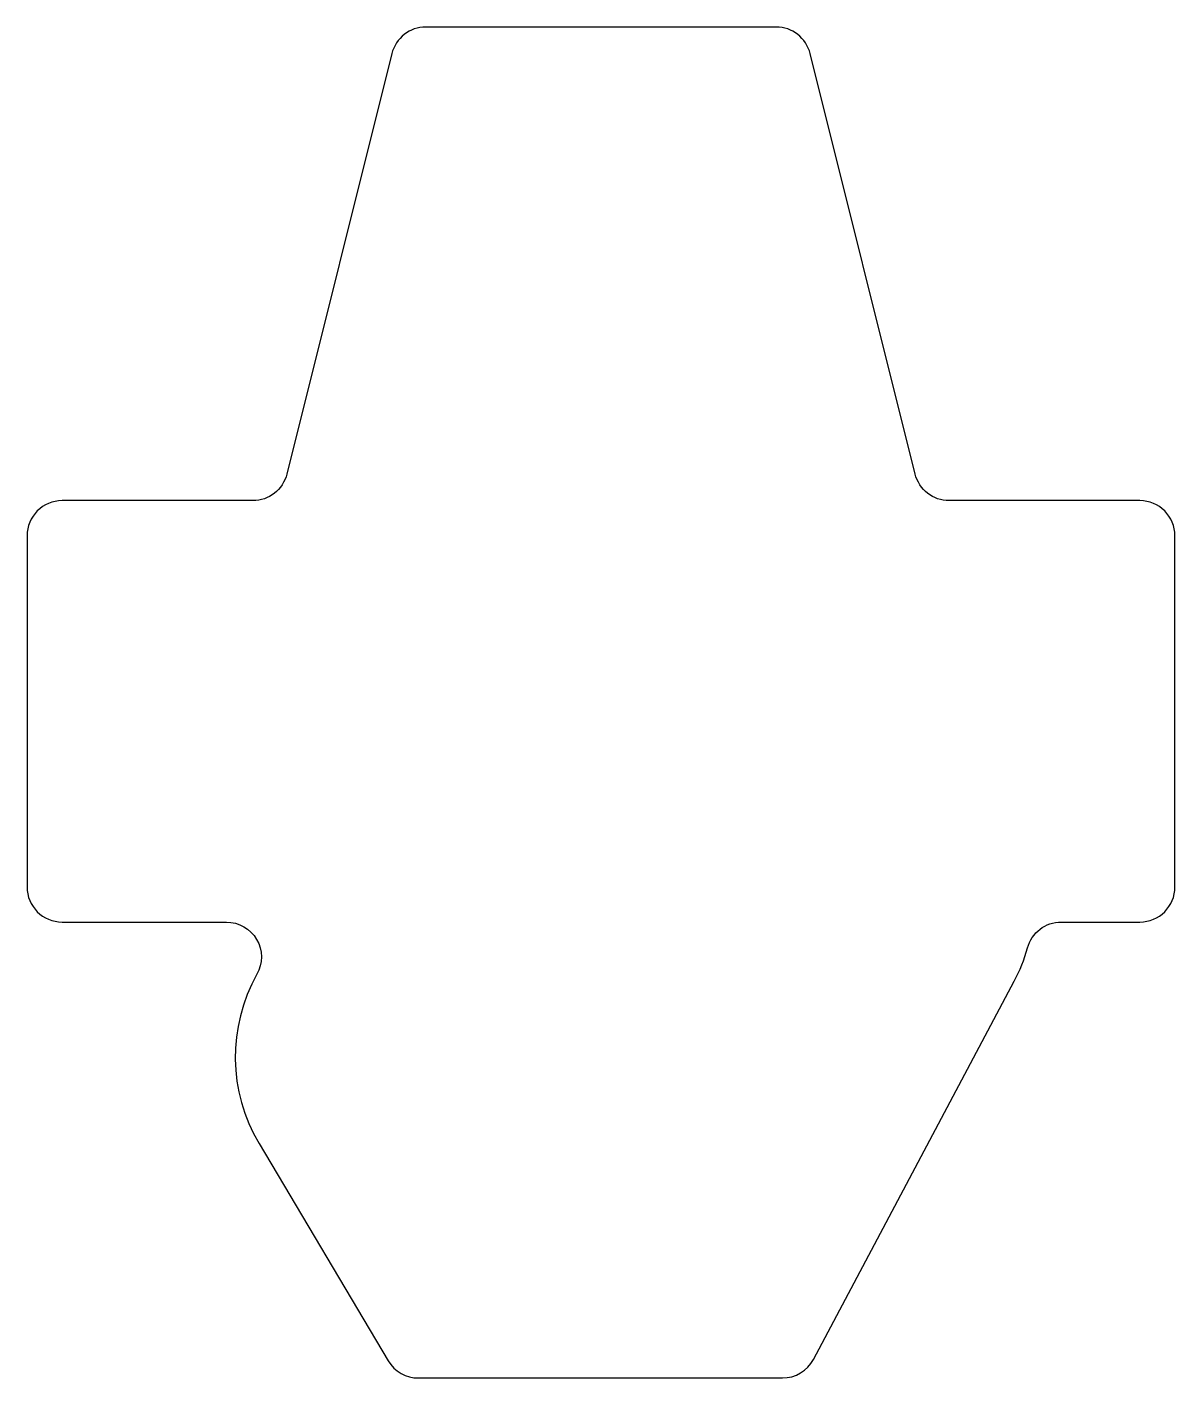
# Model space of a CAD drawing. Header units: inches. Extents: x -4.2 to 4.2, y -5 to 5.
import ezdxf

# ---------------------------------------------------------------- set-up
doc = ezdxf.new("R2010")
doc.units = ezdxf.units.IN
doc.header["$MEASUREMENT"] = 0

msp = doc.modelspace()

# ---------------------------------------------------------------- linework, layer by layer
msp.add_lwpolyline([(-3.99, 1.494, 0.41421), (-4.25, 1.234), (-4.25, -1.365, 0.41421), (-3.99, -1.625), (-2.774, -1.625, -0.57355), (-2.548, -2.012, 0.26835), (-2.532, -3.264), (-1.576, -4.873, 0.26449), (-1.352, -5), (1.344, -5, 0.27746), (1.573, -4.862), (3.06, -2.063, 0.05539), (3.158, -1.816, -0.33805), (3.408, -1.625), (3.99, -1.625, 0.41421), (4.25, -1.365), (4.25, 1.234, 0.41421), (3.99, 1.494), (2.578, 1.494, -0.34426), (2.326, 1.691), (1.549, 4.803, 0.34426), (1.297, 5), (-1.297, 5, 0.34426), (-1.549, 4.803), (-2.326, 1.691, -0.34426), (-2.578, 1.494)], format="xyb", close=True)

doc.saveas('drawing.dxf')
